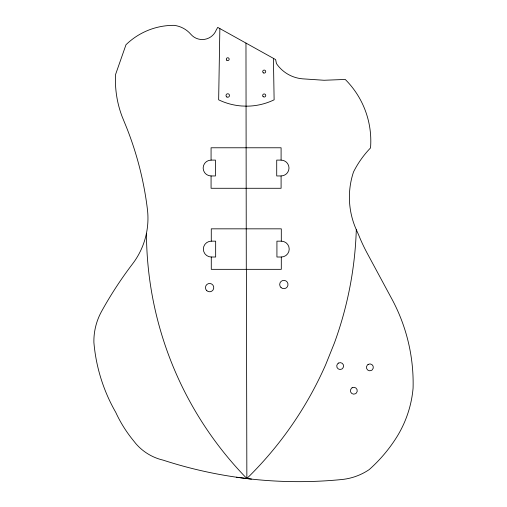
<?xml version="1.0" encoding="UTF-8"?>
<svg xmlns="http://www.w3.org/2000/svg" width="507" height="507" viewBox="0 0 507 507"><rect width="100%" height="100%" fill="white"/><g stroke="black" fill="none" stroke-linecap="round" stroke-linejoin="round"><path stroke-width="0.76" d="M219.854 28.563L218.65 99.822A63.844 63.844 0 0 0 241.611 105.988L246.383 106.166A63.844 63.844 0 0 0 274.122 99.822L273.419 58.356M211.07 160.104L215.45 160.104L215.45 175.954L211.07 175.954A7.922 7.922 0 0 1 203.149 168.026A7.922 7.922 0 0 1 211.07 160.104L211.07 147.778L281.093 147.778L281.093 160.104A7.922 7.922 0 0 1 289.015 168.026A7.922 7.922 0 0 1 281.093 175.954L281.093 188.281L211.07 188.281L211.07 175.954M281.093 160.104L276.714 160.104L276.714 175.954L281.093 175.954M211.28 241.161L215.659 241.161L215.659 257.011L211.28 257.011A7.922 7.922 0 0 1 203.358 249.083A7.922 7.922 0 0 1 211.28 241.161L211.28 228.834L281.303 228.834L281.303 241.161A7.922 7.922 0 0 1 289.224 249.083A7.922 7.922 0 0 1 281.303 257.011L281.303 269.337L211.28 269.337L211.28 257.011M281.303 241.161L276.923 241.161L276.923 257.011L281.303 257.011M236.471 477.207L251.434 479.096M356.301 229.684L358.633 234.906A177.723 177.723 0 0 0 366.929 252.727L390.941 297.292A177.615 177.615 0 0 1 413.078 388.191A110.83 110.83 0 0 1 396.328 437.744A150.547 150.547 0 0 1 369.197 469.602A59.306 59.306 0 0 1 341.769 479.527A437.592 437.592 0 0 1 163.115 460.128A51.384 51.384 0 0 1 135.876 443.669L131.624 438.346A130.065 130.065 0 0 1 115.761 412.375A169.18 169.18 0 0 1 93.89 342.409A61.879 61.879 0 0 1 101.609 311.323A387.335 387.335 0 0 1 132.587 263.855A75.061 75.061 0 0 0 147.41 209.283A329.233 329.233 0 0 0 126.547 127.434L122.162 116.686A103.117 103.117 0 0 1 115.558 74.535L125.996 44.73A68.401 68.401 0 0 1 174.148 25.35A26.282 26.282 0 0 1 190.847 34.305A15.045 15.045 0 0 0 216.223 30.084L217.725 27.378L275.631 59.585L276.461 63.597A35.192 35.192 0 0 0 302.476 78.826L324.036 80.264L345.242 79.447A86.868 86.868 0 0 1 370.528 147.93A97.553 97.553 0 0 0 353.525 171.924A79.643 79.643 0 0 0 356.301 229.684A364.039 364.039 0 0 1 334.341 343.163L325.678 364.698A364.039 364.039 0 0 1 246.858 478.519A353.03 353.03 0 0 1 146.453 233.315M246.396 269.337L246.858 478.519M246.294 269.337L245.971 43.089M338.461 363.082L337.744 363.627A3.429 3.429 0 0 0 341.889 369.026L342.599 368.481A3.429 3.429 0 0 0 338.461 363.082M368.164 364.387L367.455 364.932A3.429 3.429 0 0 0 371.599 370.332L372.309 369.787A3.429 3.429 0 0 0 368.164 364.387M352.124 387.766L351.408 388.311A3.429 3.429 0 0 0 355.553 393.705L356.263 393.159A3.429 3.429 0 0 0 352.124 387.766M226.876 97.002A1.743 1.743 0 0 0 229.487 95.493A1.743 1.743 0 0 0 226.876 93.985A1.743 1.743 0 0 0 226.876 97.002M281.03 287.577A4.157 4.157 0 0 0 287.906 285.422A4.157 4.157 0 0 0 282.602 280.548A4.157 4.157 0 0 0 281.03 287.577M263.444 72.9A1.515 1.515 0 0 0 265.712 71.588A1.515 1.515 0 0 0 263.444 70.277A1.515 1.515 0 0 0 263.444 72.9M263.108 96.59A1.546 1.546 0 0 0 265.693 95.893A1.546 1.546 0 0 0 263.798 93.998A1.546 1.546 0 0 0 263.108 96.59M206.793 290.688A4.157 4.157 0 0 0 213.669 288.534A4.157 4.157 0 0 0 208.364 283.66A4.157 4.157 0 0 0 206.793 290.688M226.737 60.181A1.426 1.426 0 0 0 229.12 59.541A1.426 1.426 0 0 0 227.377 57.798A1.426 1.426 0 0 0 226.737 60.181"/></g></svg>
